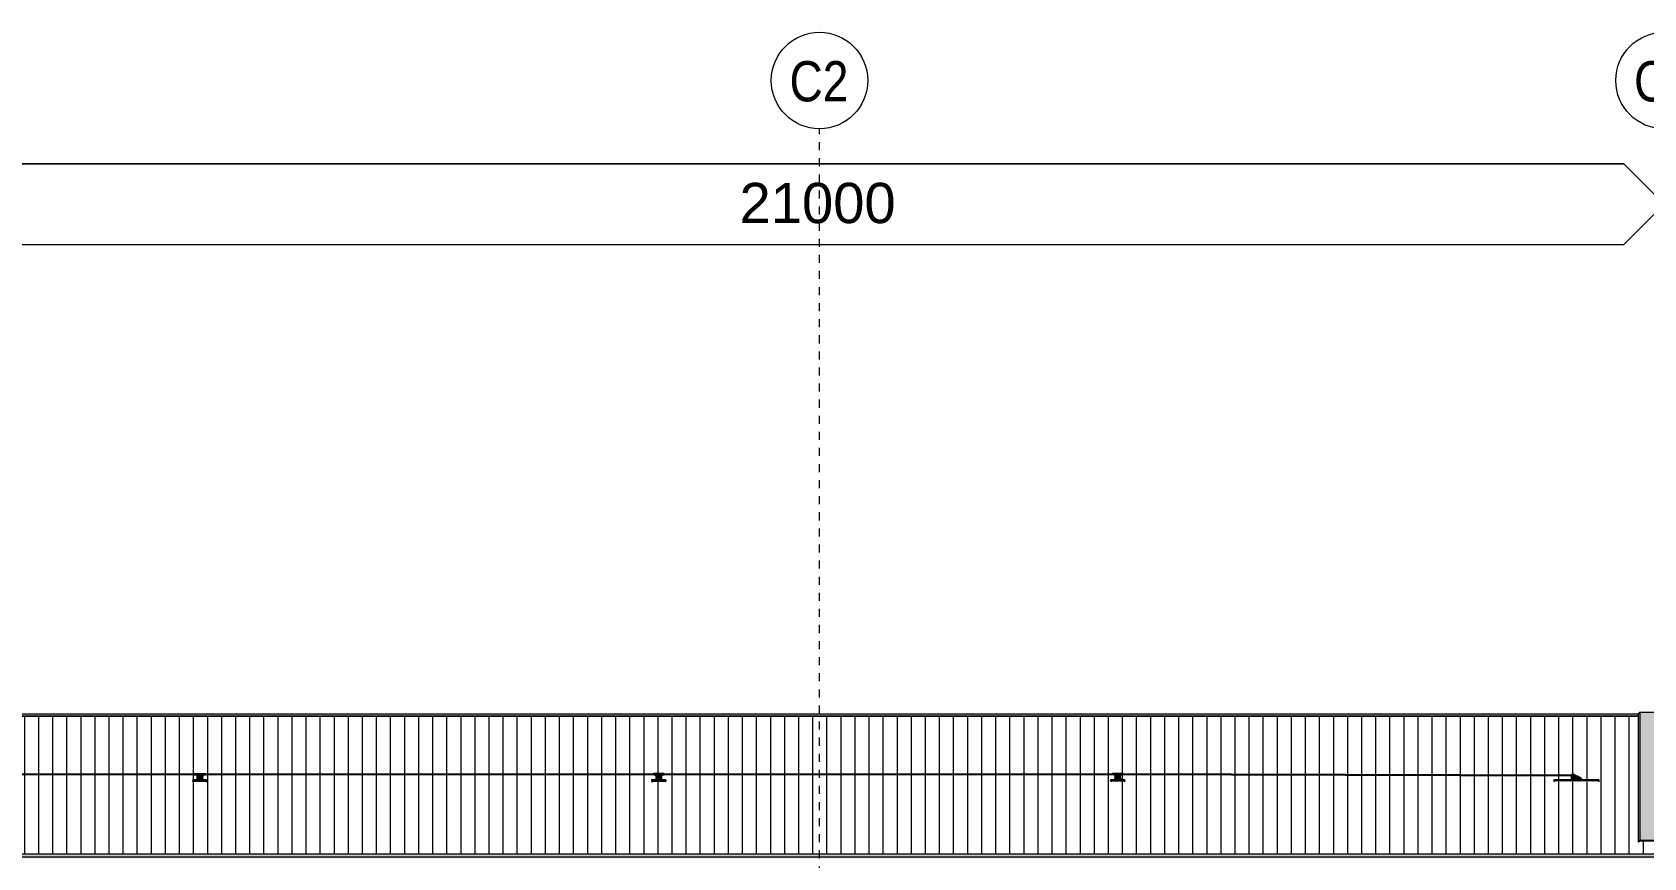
# Model space of a CAD drawing. Header units: metres. Extents: x 902 to 1205, y -4 to 36.
# Drawn here: x 1151 to 1171.03, y 15.9 to 26.16 of the extents above; entities that cross this region are included whole.
import ezdxf

# ---------------------------------------------------------------- set-up
doc = ezdxf.new("R2010")
doc.units = ezdxf.units.M
doc.linetypes.add('Grid Line', pattern=[0.021, 0.012, -0.003, 0.003, -0.003])
for name, color, linetype, lineweight in [('A-ANNO-NOTE', 131, 'Continuous', 5), ('A-DETL-GENF', 92, 'Continuous', 5), ('A-ROOF', 132, 'Continuous', 5), ('A-ROOF-PATT', 132, 'Continuous', 5), ('Q-SPCQ', 91, 'Continuous', 5), ('S-GRID', 1, 'Continuous', 5), ('S-GRID-IDEN', 1, 'Continuous', 5)]:
    doc.layers.add(name, color=color, linetype=linetype, lineweight=lineweight)
doc.styles.add('Arial', font='arial.ttf', dxfattribs={"height": 0.5})
doc.styles.add('Arial Narrow', font='ARIALN.TTF', dxfattribs={"height": 0.5})

# ---------------------------------------------------------------- blocks, each defined once
blk = doc.blocks.new('Static Line_Sayfa_Metal Deck_Pan Mount - Up to 15 _ pitch - Max 2 Users-1848787-North - Grids B')
at = {"layer": 'Q-SPCQ'}
h = blk.add_hatch(color=256, dxfattribs=at)
h.paths.add_polyline_path([(1584.668, 16.926), (1584.67, 16.928), (1584.671, 16.929), (1584.675, 16.927), (1584.675, 16.926), (1590.24, 16.929), (1590.24, 16.93), (1590.244, 16.928), (1590.247, 16.931), (1584.668, 16.928), (1584.668, 16.927)])
h.paths.add_polyline_path([(1590.374, 16.927), (1590.376, 16.929), (1590.377, 16.93), (1590.38, 16.928), (1590.38, 16.927), (1595.946, 16.93), (1595.948, 16.931), (1595.95, 16.929), (1595.952, 16.933), (1590.374, 16.929), (1590.374, 16.928)])
h.paths.add_polyline_path([(1596.079, 16.928), (1596.081, 16.93), (1596.083, 16.931), (1596.086, 16.929), (1596.086, 16.928), (1601.651, 16.932), (1601.653, 16.932), (1601.655, 16.93), (1601.658, 16.934), (1596.079, 16.93), (1596.079, 16.929)])
h.paths.add_polyline_path([(1601.784, 16.93), (1601.787, 16.932), (1601.787, 16.932), (1601.791, 16.93), (1601.791, 16.93), (1607.356, 16.933), (1607.357, 16.933), (1607.361, 16.931), (1607.363, 16.935), (1601.784, 16.932), (1601.784, 16.93)])
h.paths.add_polyline_path([(1607.49, 16.931), (1607.492, 16.933), (1607.494, 16.934), (1607.496, 16.932), (1607.496, 16.931), (1613.062, 16.934), (1613.062, 16.935), (1613.066, 16.933), (1613.068, 16.936), (1607.49, 16.933), (1607.49, 16.932)])
h.paths.add_polyline_path([(1613.195, 16.932), (1613.197, 16.934), (1613.198, 16.935), (1613.202, 16.933), (1613.202, 16.932), (1618.767, 16.935), (1618.767, 16.936), (1618.771, 16.934), (1618.774, 16.938), (1613.195, 16.934), (1613.195, 16.933)])
h.paths.add_polyline_path([(1618.901, 16.933), (1618.903, 16.935), (1618.903, 16.936), (1618.907, 16.934), (1618.907, 16.933), (1624.473, 16.937), (1624.473, 16.937), (1624.477, 16.936), (1624.479, 16.939), (1618.901, 16.935), (1618.901, 16.934)])
h.paths.add_polyline_path([(1624.606, 16.935), (1624.608, 16.937), (1624.609, 16.937), (1624.613, 16.935), (1624.613, 16.935), (1630.178, 16.938), (1630.178, 16.938), (1630.182, 16.937), (1630.185, 16.94), (1624.606, 16.937), (1624.606, 16.935)])
h.paths.add_polyline_path([(1630.311, 16.936), (1630.314, 16.938), (1630.314, 16.939), (1630.318, 16.936), (1630.318, 16.936), (1635.883, 16.939), (1635.883, 16.94), (1635.888, 16.938), (1635.89, 16.941), (1630.311, 16.938), (1630.311, 16.936)])
h.paths.add_polyline_path([(1636.017, 16.937), (1636.019, 16.939), (1636.02, 16.94), (1636.023, 16.937), (1636.024, 16.937), (1641.589, 16.941), (1641.589, 16.941), (1641.593, 16.939), (1641.595, 16.943), (1636.017, 16.939), (1636.017, 16.937)])
h.paths.add_polyline_path([(1641.722, 16.938), (1641.724, 16.941), (1641.725, 16.941), (1641.729, 16.939), (1641.729, 16.938), (1647.294, 16.942), (1647.294, 16.942), (1647.298, 16.941), (1647.301, 16.944), (1641.722, 16.94), (1641.722, 16.939)])
h.paths.add_polyline_path([(1647.428, 16.94), (1647.43, 16.942), (1647.43, 16.942), (1647.434, 16.941), (1647.434, 16.94), (1653, 16.943), (1653, 16.943), (1653.004, 16.942), (1653.006, 16.945), (1647.428, 16.942), (1647.428, 16.94)])
h.paths.add_polyline_path([(1653.133, 16.941), (1653.135, 16.943), (1653.136, 16.944), (1653.14, 16.942), (1653.14, 16.941), (1658.705, 16.944), (1658.705, 16.945), (1658.709, 16.943), (1658.711, 16.946), (1653.133, 16.943), (1653.133, 16.941)])
h = blk.add_hatch(color=256, dxfattribs=at)
h.paths.add_polyline_path([(1584.668, 16.922), (1590.247, 16.925), (1590.244, 16.924), (1590.24, 16.926), (1590.24, 16.927), (1584.675, 16.924), (1584.674, 16.923), (1584.67, 16.925), (1584.668, 16.922)])
h.paths.add_polyline_path([(1590.374, 16.923), (1595.952, 16.926), (1595.95, 16.925), (1595.946, 16.927), (1595.946, 16.928), (1590.38, 16.925), (1590.38, 16.924), (1590.376, 16.926), (1590.374, 16.923)])
h.paths.add_polyline_path([(1596.079, 16.925), (1601.658, 16.928), (1601.655, 16.926), (1601.651, 16.929), (1601.651, 16.93), (1596.086, 16.926), (1596.085, 16.926), (1596.081, 16.927), (1596.079, 16.925)])
h.paths.add_polyline_path([(1601.784, 16.926), (1607.363, 16.929), (1607.361, 16.928), (1607.356, 16.93), (1607.356, 16.931), (1601.791, 16.928), (1601.79, 16.927), (1601.787, 16.929), (1601.784, 16.926)])
h.paths.add_polyline_path([(1607.49, 16.927), (1613.068, 16.93), (1613.066, 16.929), (1613.062, 16.931), (1613.062, 16.932), (1607.496, 16.929), (1607.494, 16.928), (1607.492, 16.93), (1607.49, 16.927)])
h.paths.add_polyline_path([(1613.195, 16.928), (1618.774, 16.932), (1618.771, 16.93), (1618.767, 16.933), (1618.767, 16.933), (1613.202, 16.93), (1613.201, 16.929), (1613.197, 16.931), (1613.195, 16.928)])
h.paths.add_polyline_path([(1618.901, 16.93), (1624.479, 16.933), (1624.477, 16.931), (1624.473, 16.934), (1624.473, 16.935), (1618.907, 16.931), (1618.907, 16.931), (1618.903, 16.932), (1618.901, 16.93)])
h.paths.add_polyline_path([(1624.606, 16.931), (1630.185, 16.934), (1630.182, 16.933), (1630.178, 16.935), (1630.178, 16.936), (1624.613, 16.932), (1624.612, 16.932), (1624.608, 16.934), (1624.606, 16.931)])
h.paths.add_polyline_path([(1630.311, 16.932), (1635.89, 16.935), (1635.888, 16.934), (1635.883, 16.937), (1635.883, 16.937), (1630.318, 16.934), (1630.316, 16.933), (1630.314, 16.935), (1630.311, 16.932)])
h.paths.add_polyline_path([(1636.017, 16.933), (1641.595, 16.936), (1641.593, 16.935), (1641.589, 16.937), (1641.589, 16.938), (1636.023, 16.935), (1636.022, 16.934), (1636.019, 16.936), (1636.017, 16.933)])
h.paths.add_polyline_path([(1641.722, 16.935), (1647.301, 16.938), (1647.298, 16.936), (1647.294, 16.938), (1647.294, 16.94), (1641.729, 16.936), (1641.727, 16.935), (1641.724, 16.937), (1641.722, 16.935)])
h.paths.add_polyline_path([(1647.428, 16.936), (1653.006, 16.939), (1653.004, 16.938), (1653, 16.94), (1653, 16.941), (1647.434, 16.937), (1647.433, 16.937), (1647.43, 16.939), (1647.428, 16.936)])
h.paths.add_polyline_path([(1653.133, 16.937), (1658.712, 16.94), (1658.709, 16.939), (1658.705, 16.941), (1658.705, 16.942), (1653.14, 16.939), (1653.139, 16.938), (1653.135, 16.94), (1653.133, 16.937)])
for points in [[(1647.277, 16.841), (1647.28, 16.856), (1647.28, 16.873), (1647.276, 16.859)], [(1647.298, 16.936), (1647.298, 16.942), (1647.294, 16.94), (1647.294, 16.937)], [(1647.301, 16.933), (1647.428, 16.934), (1647.428, 16.946), (1647.301, 16.946), (1647.301, 16.933)], [(1647.324, 16.869), (1647.404, 16.869), (1647.399, 16.886), (1647.397, 16.901), (1647.402, 16.928), (1647.404, 16.933), (1647.324, 16.933), (1647.33, 16.917), (1647.331, 16.901), (1647.33, 16.886)], [(1647.324, 16.862), (1647.404, 16.864), (1647.404, 16.869), (1647.324, 16.867), (1647.324, 16.863)], [(1647.324, 16.865), (1647.324, 16.867), (1647.324, 16.867)], [(1647.43, 16.936), (1647.434, 16.939), (1647.434, 16.942), (1647.43, 16.94), (1647.43, 16.937)], [(1647.448, 16.873), (1647.448, 16.856), (1647.452, 16.842), (1647.451, 16.859)], [(1652.982, 16.843), (1652.986, 16.857), (1652.985, 16.874), (1652.982, 16.86)], [(1653.004, 16.938), (1653.004, 16.944), (1653, 16.941), (1653, 16.938)], [(1653.006, 16.935), (1653.133, 16.936), (1653.133, 16.948), (1653.006, 16.948), (1653.006, 16.935)], [(1653.029, 16.863), (1653.109, 16.865), (1653.109, 16.87), (1653.029, 16.868), (1653.029, 16.864)], [(1653.029, 16.866), (1653.029, 16.868), (1653.029, 16.868)], [(1653.029, 16.87), (1653.109, 16.87), (1653.104, 16.887), (1653.102, 16.903), (1653.108, 16.929), (1653.109, 16.935), (1653.029, 16.935), (1653.035, 16.918), (1653.037, 16.903), (1653.035, 16.887)], [(1653.135, 16.938), (1653.14, 16.94), (1653.14, 16.943), (1653.135, 16.942), (1653.135, 16.938)], [(1653.153, 16.874), (1653.154, 16.857), (1653.157, 16.843), (1653.157, 16.86)], [(1658.688, 16.844), (1658.691, 16.858), (1658.691, 16.876), (1658.687, 16.861)], [(1658.709, 16.939), (1658.709, 16.945), (1658.705, 16.943), (1658.705, 16.939)], [(1658.711, 16.936), (1658.838, 16.936), (1658.838, 16.949), (1658.711, 16.949), (1658.711, 16.936)], [(1658.735, 16.871), (1658.815, 16.871), (1658.81, 16.888), (1658.808, 16.904), (1658.813, 16.93), (1658.815, 16.936), (1658.776, 16.936), (1658.776, 16.936), (1658.735, 16.936), (1658.74, 16.92), (1658.742, 16.904), (1658.74, 16.888)], [(1658.735, 16.865), (1658.815, 16.866), (1658.815, 16.871), (1658.735, 16.869), (1658.735, 16.865)], [(1658.735, 16.868), (1658.735, 16.869), (1658.735, 16.869)], [(1658.841, 16.939), (1658.845, 16.939), (1658.845, 16.945), (1658.841, 16.945)], [(1658.845, 16.946), (1658.845, 16.948), (1658.844, 16.946)], [(1658.858, 16.876), (1658.859, 16.858), (1658.863, 16.844), (1658.862, 16.861)], [(1664.204, 16.859), (1664.204, 16.859), (1664.204, 16.866)], [(1664.204, 16.846), (1664.756, 16.846), (1664.756, 16.863), (1664.204, 16.863)], [(1664.415, 16.867), (1664.545, 16.869), (1664.545, 16.874), (1664.415, 16.872), (1664.415, 16.868)], [(1664.535, 16.894), (1664.44, 16.941), (1664.44, 16.94), (1664.535, 16.894)]]:
    blk.add_hatch(color=256, dxfattribs=at).paths.add_polyline_path(points)
h = blk.add_hatch(color=256, dxfattribs=at)
h.paths.add_polyline_path([(1647.277, 16.841), (1647.279, 16.841), (1647.28, 16.856)])
h.paths.add_polyline_path([(1647.45, 16.842), (1647.452, 16.842), (1647.447, 16.854)])
h = blk.add_hatch(color=256, dxfattribs=at)
h.paths.add_polyline_path([(1647.281, 16.856), (1647.324, 16.856), (1647.324, 16.874), (1647.281, 16.874), (1647.281, 16.862)])
h.paths.add_polyline_path([(1647.324, 16.856), (1647.447, 16.856), (1647.447, 16.874), (1647.402, 16.874), (1647.404, 16.862), (1647.324, 16.862)])
h = blk.add_hatch(color=256, dxfattribs=at)
h.paths.add_polyline_path([(1652.982, 16.843), (1652.984, 16.843), (1652.986, 16.857)])
h.paths.add_polyline_path([(1653.155, 16.843), (1653.157, 16.843), (1653.152, 16.855)])
h = blk.add_hatch(color=256, dxfattribs=at)
h.paths.add_polyline_path([(1652.987, 16.858), (1653.029, 16.858), (1653.029, 16.875), (1652.986, 16.875), (1652.987, 16.863)])
h.paths.add_polyline_path([(1653.109, 16.858), (1653.153, 16.858), (1653.152, 16.875), (1653.108, 16.875), (1653.109, 16.863)])
h.paths.add_polyline_path([(1653.029, 16.858), (1653.109, 16.858), (1653.109, 16.863), (1653.029, 16.863)])
h = blk.add_hatch(color=256, dxfattribs=at)
h.paths.add_polyline_path([(1658.688, 16.844), (1658.69, 16.844), (1658.691, 16.858)])
h.paths.add_polyline_path([(1658.861, 16.844), (1658.863, 16.844), (1658.857, 16.856)])
h = blk.add_hatch(color=256, dxfattribs=at)
h.paths.add_polyline_path([(1658.692, 16.859), (1658.735, 16.859), (1658.735, 16.876), (1658.692, 16.876), (1658.692, 16.865)])
h.paths.add_polyline_path([(1658.735, 16.859), (1658.858, 16.859), (1658.857, 16.876), (1658.813, 16.876), (1658.815, 16.865), (1658.735, 16.865)])
h = blk.add_hatch(color=256, dxfattribs=at)
h.paths.add_polyline_path([(1663.968, 16.93), (1663.965, 16.929), (1663.949, 16.929)])
h.paths.add_polyline_path([(1662.83, 16.932), (1662.83, 16.934), (1662.828, 16.933)])
h.paths.add_polyline_path([(1661.681, 16.936), (1661.681, 16.937), (1661.678, 16.936)])
h.paths.add_polyline_path([(1660.532, 16.939), (1660.532, 16.941), (1660.529, 16.94)])
h.paths.add_polyline_path([(1664.433, 16.924), (1664.433, 16.925), (1664.397, 16.928), (1664.275, 16.928), (1664.163, 16.929), (1663.833, 16.93), (1663.728, 16.931), (1662.422, 16.934), (1662.4, 16.935), (1662.066, 16.935), (1661.91, 16.936), (1661.401, 16.938), (1661.399, 16.937), (1661.369, 16.937), (1661.311, 16.938), (1661.297, 16.938), (1660.803, 16.939), (1660.735, 16.94), (1659.872, 16.943), (1659.803, 16.943), (1659.672, 16.942), (1659.599, 16.944), (1658.838, 16.944), (1658.841, 16.945), (1658.845, 16.943), (1658.845, 16.942), (1664.423, 16.924)])
h = blk.add_hatch(color=256, dxfattribs=at)
h.paths.add_polyline_path([(1664.385, 16.921), (1664.423, 16.923), (1664.389, 16.924), (1662.864, 16.929), (1662.864, 16.926), (1662.93, 16.927), (1662.938, 16.926), (1662.996, 16.926), (1663.217, 16.925), (1663.306, 16.924), (1663.317, 16.924), (1663.659, 16.923), (1664.205, 16.922), (1664.212, 16.923), (1664.378, 16.921)])
h.paths.add_polyline_path([(1661.98, 16.932), (1661.714, 16.933), (1661.714, 16.93), (1661.781, 16.93), (1661.789, 16.929), (1661.847, 16.929), (1661.98, 16.932)])
h.paths.add_polyline_path([(1662.818, 16.926), (1662.86, 16.929), (1661.98, 16.93), (1661.98, 16.929), (1662.013, 16.929), (1662.085, 16.928), (1662.101, 16.928), (1662.817, 16.926)])
h.paths.add_polyline_path([(1661.669, 16.929), (1661.714, 16.933), (1658.845, 16.941), (1658.845, 16.939), (1658.854, 16.939), (1658.874, 16.938), (1658.919, 16.938), (1661.668, 16.929)])
h.paths.add_polyline_path([(1658.838, 16.939), (1658.841, 16.939), (1658.838, 16.94)])
h = blk.add_hatch(color=256, dxfattribs=at)
h.paths.add_polyline_path([(1664.204, 16.863), (1664.415, 16.863), (1664.415, 16.875), (1664.204, 16.875)])
h.paths.add_polyline_path([(1664.415, 16.863), (1664.756, 16.863), (1664.756, 16.875), (1664.545, 16.874), (1664.545, 16.867), (1664.415, 16.867)])
h = blk.add_hatch(color=256, dxfattribs=at)
h.paths.add_polyline_path([(1664.436, 16.942), (1664.432, 16.942), (1664.433, 16.932)])
h.paths.add_polyline_path([(1664.44, 16.94), (1664.436, 16.942), (1664.435, 16.932)])
h.paths.add_polyline_path([(1664.415, 16.874), (1664.545, 16.874), (1664.545, 16.878), (1664.535, 16.894), (1664.44, 16.94), (1664.438, 16.919), (1664.433, 16.917), (1664.428, 16.919), (1664.422, 16.922), (1664.415, 16.921)])
h.paths.add_polyline_path([(1664.416, 16.929), (1664.416, 16.927), (1664.419, 16.928)])
h.paths.add_polyline_path([(1664.426, 16.926), (1664.418, 16.933), (1664.416, 16.929), (1664.423, 16.927)])
h.paths.add_polyline_path([(1664.428, 16.941), (1664.431, 16.932), (1664.432, 16.942)])
h.paths.add_polyline_path([(1664.424, 16.939), (1664.429, 16.931), (1664.428, 16.941)])
h.paths.add_polyline_path([(1664.42, 16.936), (1664.428, 16.93), (1664.423, 16.939)])
h.paths.add_polyline_path([(1664.426, 16.928), (1664.42, 16.936), (1664.418, 16.933), (1664.423, 16.93)])
for p, q in [((1658.776, 16.946), (1584.604, 16.93)), ((1584.604, 16.922), (1658.776, 16.938)), ((1647.276, 16.859), (1647.28, 16.873)), ((1647.28, 16.856), (1647.277, 16.841)), ((1647.279, 16.841), (1647.282, 16.854)), ((1647.281, 16.869), (1647.28, 16.866)), ((1647.281, 16.874), (1647.326, 16.874)), ((1647.447, 16.856), (1647.281, 16.856)), ((1647.283, 16.854), (1647.446, 16.854)), ((1647.298, 16.946), (1647.294, 16.945)), ((1647.294, 16.935), (1647.298, 16.934)), ((1647.301, 16.946), (1647.298, 16.946)), ((1647.301, 16.933), (1647.298, 16.934)), ((1647.428, 16.946), (1647.301, 16.946)), ((1647.301, 16.933), (1647.428, 16.933)), ((1647.324, 16.933), (1647.324, 16.935)), ((1647.324, 16.933), (1647.324, 16.932)), ((1647.324, 16.932), (1647.324, 16.933)), ((1647.404, 16.933), (1647.324, 16.933)), ((1647.324, 16.869), (1647.324, 16.871)), ((1647.324, 16.871), (1647.324, 16.871)), ((1647.324, 16.871), (1647.324, 16.869)), ((1647.324, 16.869), (1647.324, 16.866)), ((1647.324, 16.865), (1647.324, 16.869)), ((1647.324, 16.866), (1647.324, 16.863)), ((1647.324, 16.862), (1647.404, 16.862)), ((1647.402, 16.874), (1647.447, 16.874)), ((1647.404, 16.935), (1647.404, 16.933)), ((1647.404, 16.933), (1647.404, 16.932)), ((1647.404, 16.932), (1647.404, 16.933)), ((1647.404, 16.869), (1647.404, 16.871)), ((1647.404, 16.871), (1647.404, 16.871)), ((1647.404, 16.871), (1647.404, 16.869)), ((1647.428, 16.946), (1647.43, 16.946)), ((1647.428, 16.933), (1647.43, 16.934)), ((1647.434, 16.945), (1647.43, 16.946)), ((1647.43, 16.934), (1647.434, 16.935)), ((1647.448, 16.864), (1647.447, 16.868)), ((1647.447, 16.854), (1647.45, 16.842)), ((1647.448, 16.873), (1647.451, 16.859)), ((1647.452, 16.842), (1647.448, 16.856)), ((1652.982, 16.86), (1652.985, 16.874)), ((1652.986, 16.857), (1652.982, 16.843)), ((1652.984, 16.843), (1652.987, 16.855)), ((1652.986, 16.875), (1653.031, 16.875)), ((1652.986, 16.871), (1652.986, 16.867)), ((1653.153, 16.858), (1652.987, 16.858)), ((1652.988, 16.856), (1653.151, 16.856)), ((1653.004, 16.947), (1653, 16.946)), ((1653, 16.936), (1653.004, 16.935)), ((1653.006, 16.948), (1653.004, 16.947)), ((1653.006, 16.935), (1653.004, 16.935)), ((1653.133, 16.948), (1653.006, 16.948)), ((1653.006, 16.935), (1653.133, 16.935)), ((1653.029, 16.871), (1653.029, 16.868)), ((1653.029, 16.866), (1653.029, 16.871)), ((1653.029, 16.868), (1653.029, 16.864)), ((1653.029, 16.863), (1653.109, 16.863)), ((1653.029, 16.935), (1653.029, 16.937)), ((1653.029, 16.934), (1653.029, 16.935)), ((1653.109, 16.935), (1653.029, 16.935)), ((1653.029, 16.934), (1653.029, 16.934)), ((1653.029, 16.87), (1653.029, 16.872)), ((1653.029, 16.872), (1653.029, 16.872)), ((1653.029, 16.872), (1653.029, 16.87)), ((1653.108, 16.875), (1653.152, 16.875)), ((1653.109, 16.937), (1653.109, 16.935)), ((1653.109, 16.935), (1653.109, 16.934)), ((1653.109, 16.934), (1653.109, 16.934)), ((1653.109, 16.87), (1653.109, 16.872)), ((1653.109, 16.872), (1653.109, 16.872)), ((1653.109, 16.872), (1653.109, 16.87)), ((1653.133, 16.948), (1653.135, 16.947)), ((1653.133, 16.935), (1653.135, 16.935)), ((1653.14, 16.946), (1653.135, 16.947)), ((1653.135, 16.935), (1653.14, 16.936)), ((1653.153, 16.865), (1653.152, 16.87)), ((1653.152, 16.855), (1653.155, 16.843)), ((1653.153, 16.874), (1653.157, 16.86)), ((1653.157, 16.843), (1653.154, 16.857)), ((1658.687, 16.861), (1658.691, 16.876)), ((1658.691, 16.858), (1658.688, 16.844)), ((1658.69, 16.844), (1658.693, 16.856)), ((1658.692, 16.876), (1658.737, 16.876)), ((1658.858, 16.859), (1658.692, 16.859)), ((1658.694, 16.857), (1658.856, 16.857)), ((1658.709, 16.949), (1658.705, 16.948)), ((1658.705, 16.937), (1658.709, 16.936)), ((1658.711, 16.949), (1658.709, 16.949)), ((1658.711, 16.936), (1658.709, 16.936)), ((1658.838, 16.949), (1658.711, 16.949)), ((1658.711, 16.936), (1658.838, 16.936)), ((1658.735, 16.936), (1658.735, 16.938)), ((1658.735, 16.935), (1658.735, 16.936)), ((1658.815, 16.936), (1658.735, 16.936)), ((1658.735, 16.935), (1658.735, 16.935)), ((1658.735, 16.871), (1658.735, 16.873)), ((1658.735, 16.873), (1658.735, 16.873)), ((1658.735, 16.873), (1658.735, 16.871)), ((1658.735, 16.872), (1658.735, 16.869)), ((1658.735, 16.868), (1658.735, 16.872)), ((1658.735, 16.869), (1658.735, 16.865)), ((1658.735, 16.865), (1658.815, 16.865)), ((1664.433, 16.929), (1658.775, 16.946)), ((1658.775, 16.938), (1664.433, 16.921)), ((1658.813, 16.876), (1658.857, 16.876)), ((1658.815, 16.938), (1658.815, 16.936)), ((1658.815, 16.936), (1658.815, 16.935)), ((1658.815, 16.935), (1658.815, 16.935)), ((1658.815, 16.871), (1658.815, 16.873)), ((1658.815, 16.873), (1658.815, 16.873)), ((1658.815, 16.873), (1658.815, 16.871)), ((1658.838, 16.949), (1658.841, 16.949)), ((1658.838, 16.936), (1658.841, 16.936)), ((1658.845, 16.948), (1658.841, 16.949)), ((1658.841, 16.936), (1658.845, 16.937)), ((1658.857, 16.856), (1658.861, 16.844)), ((1658.858, 16.876), (1658.862, 16.861)), ((1658.859, 16.867), (1658.858, 16.871)), ((1658.863, 16.844), (1658.859, 16.858)), ((1664.204, 16.863), (1664.204, 16.875)), ((1664.204, 16.875), (1664.204, 16.872)), ((1664.204, 16.875), (1664.416, 16.875)), ((1664.204, 16.859), (1664.204, 16.872)), ((1664.204, 16.872), (1664.204, 16.86)), ((1664.204, 16.846), (1664.204, 16.863)), ((1664.204, 16.863), (1664.756, 16.863)), ((1664.415, 16.921), (1664.415, 16.874)), ((1664.415, 16.876), (1664.415, 16.871)), ((1664.415, 16.876), (1664.415, 16.874)), ((1664.415, 16.867), (1664.545, 16.867)), ((1664.44, 16.941), (1664.535, 16.894)), ((1664.535, 16.894), (1664.44, 16.94)), ((1664.545, 16.879), (1664.545, 16.879)), ((1664.545, 16.874), (1664.545, 16.878)), ((1664.545, 16.875), (1664.756, 16.875)), ((1664.756, 16.875), (1664.756, 16.863)), ((1664.756, 16.863), (1664.756, 16.846))]:
    blk.add_line(p, q, dxfattribs=at)
for centre, major_axis, ratio, start_param, end_param in [((1647.281, 16.873), (0.001, 0.000029), 0.996192, 1.542102, 2.860738), ((1647.281, 16.855), (0.001, 0.000029), 0.996192, 1.761874, 2.860738), ((1647.283, 16.853), (0.001, 0.000029), 0.996192, 1.542102, 2.860738), ((1647.294, 16.94), (0, 0.00522), 0.002502, 5.276562, 6.195919), ((1647.294, 16.94), (0, 0.00522), 0.002502, 4.21836, 5.072406), ((1647.294, 16.94), (0, 0.00522), 0.002502, 3.141593, 4.101523), ((1647.294, 16.94), (0, 0.00522), 0.002502, 3.054326, 3.141002), ((1647.261, 16.902), (0.07, 0.002), 0.996192, 0.247639, 0.430088), ((1647.261, 16.901), (0.07, 0.002), 0.996192, 5.795708, 6.713273), ((1647.261, 16.902), (0.07, 0.002), 0.996192, 5.795708, 6.025099), ((1647.324, 16.869), (0, 0.007), 0.002502, 3.054326, 4.625122), ((1647.467, 16.901), (0.07, 0.002), 0.996192, 2.654115, 3.571681), ((1647.467, 16.902), (0.07, 0.002), 0.996192, 3.342289, 3.571681), ((1647.467, 16.902), (0.07, 0.002), 0.996192, 2.654115, 2.827694), ((1647.404, 16.869), (0, 0.007), 0.002502, 3.316125, 4.625122), ((1647.404, 16.869), (0, 0.007), 0.002502, 3.054326, 3.141593), ((1647.434, 16.94), (0, 0.00522), 0.002502, 5.276562, 6.195919), ((1647.434, 16.94), (0, 0.00522), 0.002502, 4.218653, 5.072072), ((1647.434, 16.94), (0, 0.00522), 0.002502, 3.142183, 4.101523), ((1647.434, 16.94), (0, 0.00522), 0.002502, 3.054326, 3.141593), ((1647.446, 16.853), (0.001, 0.000029), 0.996192, 0.223465, 1.542101), ((1647.447, 16.873), (0.001, 0.000029), 0.996192, 0.223465, 1.322329), ((1647.447, 16.855), (0.001, 0.000029), 0.996192, 0.223465, 1.542102), ((1652.986, 16.874), (0.001, 0.000029), 0.996192, 1.542102, 2.860738), ((1652.987, 16.857), (0.001, 0.000029), 0.996192, 1.761874, 2.860738), ((1652.988, 16.855), (0.001, 0.000029), 0.996192, 1.542101, 2.860738), ((1653, 16.941), (0, 0.00522), 0.002502, 5.276562, 6.195919), ((1653, 16.941), (0, 0.00522), 0.002502, 4.230288, 5.058762), ((1653, 16.941), (0, 0.00522), 0.002502, 3.141593, 4.101523), ((1653, 16.941), (0, 0.00522), 0.002502, 3.054326, 3.141002), ((1653.029, 16.87), (0, 0.007), 0.002502, 3.054326, 4.625122), ((1652.967, 16.903), (0.07, 0.002), 0.996192, 5.795708, 6.713273), ((1652.967, 16.903), (0.07, 0.002), 0.996192, 0.247639, 0.430088), ((1652.967, 16.903), (0.07, 0.002), 0.996192, 5.795708, 6.025099), ((1653.172, 16.903), (0.07, 0.002), 0.996192, 2.654115, 3.571681), ((1653.172, 16.903), (0.07, 0.002), 0.996192, 3.342289, 3.571681), ((1653.172, 16.903), (0.07, 0.002), 0.996192, 2.654115, 2.827694), ((1653.109, 16.87), (0, 0.007), 0.002502, 3.316125, 4.625122), ((1653.109, 16.87), (0, 0.007), 0.002502, 3.054326, 3.141593), ((1653.14, 16.941), (0, 0.00522), 0.002502, 5.276562, 6.195919), ((1653.14, 16.941), (0, 0.00522), 0.002502, 4.230581, 5.058427), ((1653.14, 16.941), (0, 0.00522), 0.002502, 3.142183, 4.101523), ((1653.14, 16.941), (0, 0.00522), 0.002502, 3.054326, 3.141593), ((1653.151, 16.855), (0.001, 0.000029), 0.996192, 0.223465, 1.542101), ((1653.152, 16.874), (0.001, 0.000029), 0.996192, 0.223465, 1.322329), ((1653.153, 16.857), (0.001, 0.000029), 0.996192, 0.223465, 1.542102), ((1658.692, 16.875), (0.001, 0.000029), 0.996192, 1.542102, 2.860738), ((1658.692, 16.858), (0.001, 0.000029), 0.996192, 1.761874, 2.860738), ((1658.694, 16.856), (0.001, 0.000029), 0.996192, 1.542102, 2.860738), ((1658.705, 16.942), (0, 0.00522), 0.002502, 5.276562, 6.195919), ((1658.705, 16.942), (0, 0.00522), 0.002502, 4.242215, 5.045118), ((1658.705, 16.942), (0, 0.00522), 0.002502, 3.141593, 4.101523), ((1658.705, 16.942), (0, 0.00522), 0.002502, 3.054326, 3.141002), ((1658.672, 16.904), (0.07, 0.002), 0.996192, 5.795708, 6.713273), ((1658.672, 16.904), (0.07, 0.002), 0.996192, 0.247639, 0.430088), ((1658.672, 16.904), (0.07, 0.002), 0.996192, 5.795708, 6.025099), ((1658.735, 16.872), (0, 0.007), 0.002502, 3.054326, 4.625122), ((1658.878, 16.904), (0.07, 0.002), 0.996192, 2.654115, 3.571681), ((1658.878, 16.904), (0.07, 0.002), 0.996192, 3.342289, 3.571681), ((1658.878, 16.904), (0.07, 0.002), 0.996192, 2.654115, 2.827694), ((1658.815, 16.872), (0, 0.007), 0.002502, 3.316125, 4.625122), ((1658.815, 16.872), (0, 0.007), 0.002502, 3.054326, 3.141593), ((1658.845, 16.942), (0, 0.00522), 0.002502, 3.142183, 6.195919), ((1658.845, 16.942), (0, 0.00522), 0.002502, 3.054326, 3.141593), ((1658.856, 16.856), (0.001, 0.000029), 0.996192, 0.223465, 1.542101), ((1658.857, 16.875), (0.001, 0.000029), 0.996192, 0.223465, 1.322329), ((1658.858, 16.858), (0.001, 0.000029), 0.996192, 0.223465, 1.542102), ((1664.42, 16.876), (0.005, 0), 0.087156, 2.882304, 3.141593), ((1664.415, 16.875), (0, 0.008), 0.002502, 3.141593, 4.625122), ((1664.433, 16.925), (0.0175, 0.0005), 0.996192, 1.088316, 2.859825), ((1664.433, 16.924), (0.0175, 0.0005), 0.996192, 1.088316, 2.859825), ((1664.433, 16.924), (0.0075, 0.00022), 0.996192, 3.141593, 3.374697), ((1664.433, 16.925), (0.0075, 0.00022), 0.996192, 0, 2.589299), ((1664.433, 16.924), (0.0075, 0.00022), 0.996192, 6.25449, 9.134284), ((1664.433, 16.924), (0.0075, 0.00022), 0.996192, 3.636497, 6.25449), ((1664.433, 16.925), (0.0075, 0.00022), 0.996192, 3.636497, 3.898296), ((1664.433, 16.925), (0.0075, 0.00022), 0.996192, 4.160095, 5.207293), ((1664.433, 16.925), (0, 0.004), 0.002502, 5.934119, 6.719517), ((1664.433, 16.925), (0, 0.004), 0.002502, 0.698131, 1.22173), ((1664.433, 16.925), (0, 0.004), 0.002502, 4.625122, 5.67232), ((1664.433, 16.925), (0, 0.004), 0.002502, 2.530727, 4.625122), ((1664.528, 16.879), (0.0175, 0.0005), 0.996192, 0, 1.088316), ((1664.528, 16.878), (0.0175, 0.0005), 0.996192, 6.25449, 7.371501), ((1664.545, 16.875), (0, 0.008), 0.002502, 3.141593, 4.625122)]:
    blk.add_ellipse(centre, major_axis=major_axis, ratio=ratio, start_param=start_param, end_param=end_param, dxfattribs=at)
blk = doc.blocks.new('Ridge Capping - Ridge Capping-1882401-North - Grids B')
at = {"layer": 'A-ROOF'}
for points in [[(1665.247, 17.663), (1665.247, 17.689), (1574.572, 17.691), (1574.572, 17.665), (1665.205, 17.663)], [(1665.247, 17.659), (1665.247, 17.663), (1574.572, 17.665), (1574.582, 17.662), (1665.232, 17.659)]]:
    blk.add_hatch(color=256, dxfattribs=at).paths.add_polyline_path(points)
for p, q in [((1574.572, 17.691), (1665.247, 17.689)), ((1665.247, 17.663), (1574.572, 17.665)), ((1665.247, 17.659), (1574.582, 17.662))]:
    blk.add_line(p, q, dxfattribs=at)
blk = doc.blocks.new('Roof Gutters1 - Roof Gutters-1884510-North - Grids B')
at = {"layer": 'A-ROOF'}
for points in [[(1665.247, 16.102), (1665.267, 16.116), (1665.267, 17.711), (1665.247, 17.697), (1665.247, 16.362)], [(1665.869, 16.116), (1665.869, 17.711), (1665.267, 17.711), (1665.267, 16.116), (1665.726, 16.116)], [(1665.249, 16.1), (1665.268, 16.113), (1665.868, 16.113), (1665.882, 16.103), (1665.887, 16.103), (1665.869, 16.116), (1665.267, 16.116), (1665.247, 16.102)]]:
    blk.add_hatch(color=256, dxfattribs=at).paths.add_polyline_path(points)
for p, q in [((1665.247, 17.697), (1665.267, 17.711)), ((1665.247, 17.697), (1665.247, 16.102)), ((1665.267, 17.711), (1665.869, 17.711)), ((1665.267, 17.711), (1665.267, 16.116)), ((1665.267, 16.116), (1665.247, 16.102)), ((1665.247, 16.102), (1665.249, 16.1)), ((1665.249, 16.1), (1665.268, 16.113)), ((1665.869, 16.116), (1665.267, 16.116)), ((1665.268, 16.113), (1665.868, 16.113))]:
    blk.add_line(p, q, dxfattribs=at)
blk = doc.blocks.new('Dimension - Grids _2D_ - 1-200-1015424-North - Grids B')
at = {"layer": 'A-DETL-GENF'}
for p, q in [((1623.068, 24.525), (1603.068, 24.525)), ((1603.068, 24.525), (1623.068, 24.525)), ((1623.568, 24.025), (1623.068, 24.525)), ((1623.568, 24.025), (1623.068, 24.525)), ((1623.068, 23.525), (1623.568, 24.025)), ((1623.568, 24.025), (1623.068, 23.525)), ((1603.068, 23.525), (1623.068, 23.525)), ((1603.068, 23.525), (1623.068, 23.525))]:
    blk.add_line(p, q, dxfattribs=at)
blk = doc.blocks.new('Grid - A1-3055139-North - Grids B')
at = {"layer": 'S-GRID-IDEN'}
blk.add_circle((1644.568, 25.561), 0.6, dxfattribs=at)

msp = doc.modelspace()

# ---------------------------------------------------------------- hatches: boundary and pattern name
at = {"layer": 'A-ROOF'}
msp.add_hatch(color=256, dxfattribs=at).paths.add_polyline_path([(1084.943, 15.911), (1171.436, 15.911), (1171.436, 15.952), (1079.968, 15.952), (1079.968, 15.911), (1082.859, 15.911)])
h = msp.add_hatch(color=256, dxfattribs=at)
h.paths.add_polyline_path([(1079.971, 15.54), (1079.974, 15.54), (1079.971, 15.563)])
h.paths.add_polyline_path([(1154.178, 15.632), (1154.196, 15.632), (1154.278, 15.688), (1154.261, 15.688)])
h.paths.add_polyline_path([(1171.286, 15.882), (1171.286, 15.911), (1079.971, 15.911), (1079.971, 15.894), (1171.236, 15.894), (1171.236, 15.882)])
at = {"layer": 'A-ROOF-PATT'}
h = msp.add_hatch(dxfattribs=at)
h.set_pattern_fill('FP_270', color=256, style=0, pattern_type=2)
h.set_pattern_definition([(90, (-59.57138, 409.124), (-0.175, 1e-17), [])])
h.paths.add_polyline_path([(1168.317, 15.952), (1171.103, 15.952), (1171.103, 16.091), (1171.13, 16.099), (1171.286, 16.097), (1171.286, 16.113), (1170.985, 16.112), (1170.967, 16.1), (1170.965, 16.102), (1170.965, 17.659), (1080.3, 17.662), (1080.3, 15.952), (1166.233, 15.952)])
h.paths.add_polyline_path([(1171.183, 15.952), (1171.313, 15.954), (1171.13, 15.957), (1171.114, 15.952), (1171.131, 15.952)])
h.paths.add_polyline_path([(1079.968, 15.952), (1080.288, 15.952), (1080.273, 15.957), (1080.143, 15.955)])
h.paths.add_polyline_path([(1088.77, 16.918), (1088.77, 16.917), (1088.764, 16.918)])
h.paths.add_polyline_path([(1087.62, 16.914), (1087.62, 16.913), (1087.615, 16.914)])
h.paths.add_polyline_path([(1084.661, 16.923), (1084.665, 16.922), (1084.664, 16.913), (1084.662, 16.919)])
h.paths.add_polyline_path([(1084.657, 16.921), (1084.661, 16.923), (1084.661, 16.915), (1084.657, 16.921)])
h.paths.add_polyline_path([(1086.79, 16.917), (1086.806, 16.918), (1086.796, 16.917)])
h.paths.add_polyline_path([(1087.939, 16.921), (1087.955, 16.922), (1087.945, 16.921)])
h.paths.add_polyline_path([(1089.089, 16.925), (1089.107, 16.926), (1089.094, 16.925)])
h.paths.add_polyline_path([(1166.618, 16.939), (1166.634, 16.94), (1166.622, 16.939)])
h.paths.add_polyline_path([(1167.767, 16.935), (1167.786, 16.936), (1167.771, 16.935)])
h.paths.add_polyline_path([(1168.917, 16.932), (1168.932, 16.932), (1168.92, 16.932)])
h.paths.add_polyline_path([(1165.233, 16.936), (1165.233, 16.937), (1165.222, 16.937)])
h.paths.add_polyline_path([(1090.321, 16.812), (1090.321, 16.812), (1090.321, 16.841), (1090.24, 16.843), (1090.239, 16.86), (1090.284, 16.86), (1090.288, 16.872), (1090.29, 16.888), (1090.288, 16.904), (1090.282, 16.92), (1090.252, 16.921), (1090.252, 16.922), (1090.079, 16.921), (1086.195, 16.908), (1086.194, 16.907), (1085.242, 16.904), (1085.227, 16.905), (1085.188, 16.905), (1085.177, 16.904), (1084.753, 16.903), (1084.726, 16.903), (1084.682, 16.9), (1084.682, 16.856), (1084.893, 16.856), (1084.893, 16.827), (1084.341, 16.827), (1084.341, 16.856), (1084.552, 16.858), (1084.552, 16.86), (1084.562, 16.876), (1084.657, 16.921), (1084.659, 16.9), (1084.664, 16.898), (1084.67, 16.9), (1084.677, 16.904), (1084.664, 16.907), (1084.664, 16.909), (1084.672, 16.91), (1084.677, 16.918), (1084.682, 16.91), (1084.709, 16.91), (1084.742, 16.91), (1084.841, 16.91), (1084.974, 16.911), (1085.084, 16.911), (1087.158, 16.918), (1087.168, 16.918), (1087.869, 16.921), (1087.869, 16.92), (1087.92, 16.921), (1087.935, 16.921), (1088.024, 16.922), (1088.188, 16.922), (1088.857, 16.925), (1089.018, 16.924), (1089.018, 16.924), (1089.069, 16.925), (1089.085, 16.925), (1089.173, 16.926), (1089.337, 16.927), (1090.006, 16.929), (1090.246, 16.93), (1090.259, 16.931), (1090.259, 16.933), (1090.392, 16.931), (1090.392, 16.93), (1095.964, 16.933), (1095.964, 16.934), (1096.098, 16.933), (1096.098, 16.931), (1101.67, 16.934), (1101.67, 16.935), (1101.803, 16.934), (1101.803, 16.933), (1107.375, 16.935), (1107.375, 16.936), (1107.509, 16.935), (1107.509, 16.934), (1113.081, 16.936), (1113.082, 16.938), (1113.214, 16.936), (1113.214, 16.935), (1118.786, 16.938), (1118.786, 16.939), (1118.919, 16.938), (1118.919, 16.936), (1124.491, 16.939), (1124.491, 16.94), (1124.625, 16.938), (1124.625, 16.938), (1130.197, 16.941), (1130.197, 16.941), (1130.33, 16.939), (1130.33, 16.939), (1135.902, 16.942), (1135.902, 16.943), (1136.036, 16.941), (1136.036, 16.94), (1141.608, 16.943), (1141.608, 16.944), (1141.741, 16.942), (1141.742, 16.941), (1147.313, 16.944), (1147.313, 16.945), (1147.446, 16.943), (1147.446, 16.943), (1153.018, 16.946), (1153.018, 16.946), (1153.152, 16.944), (1153.152, 16.944), (1158.724, 16.946), (1158.724, 16.948), (1158.857, 16.946), (1158.857, 16.945), (1164.429, 16.948), (1164.429, 16.949), (1164.494, 16.949), (1164.494, 16.949), (1164.563, 16.948), (1164.563, 16.946), (1164.669, 16.946), (1164.802, 16.945), (1164.912, 16.945), (1166.979, 16.937), (1166.996, 16.938), (1167.697, 16.935), (1167.697, 16.935), (1167.749, 16.935), (1167.764, 16.935), (1167.852, 16.936), (1168.016, 16.935), (1168.685, 16.933), (1168.846, 16.932), (1168.846, 16.932), (1168.899, 16.932), (1168.913, 16.932), (1169.001, 16.932), (1169.165, 16.932), (1169.835, 16.929), (1170.074, 16.929), (1170.121, 16.928), (1170.133, 16.929), (1170.138, 16.936), (1170.147, 16.941), (1170.156, 16.941), (1170.159, 16.94), (1170.256, 16.892), (1170.263, 16.875), (1170.474, 16.875), (1170.474, 16.846), (1169.922, 16.846), (1169.922, 16.875), (1170.133, 16.876), (1170.133, 16.921), (1169.94, 16.922), (1169.841, 16.922), (1169.797, 16.922), (1169.664, 16.922), (1169.631, 16.922), (1168.289, 16.927), (1168.206, 16.927), (1168.161, 16.927), (1168.139, 16.927), (1168.139, 16.929), (1164.563, 16.939), (1164.563, 16.937), (1164.533, 16.936), (1164.527, 16.92), (1164.525, 16.904), (1164.527, 16.888), (1164.533, 16.876), (1164.575, 16.876), (1164.574, 16.857), (1164.41, 16.859), (1164.409, 16.876), (1164.454, 16.876), (1164.458, 16.888), (1164.46, 16.904), (1164.454, 16.93), (1164.453, 16.936), (1164.423, 16.937), (1164.423, 16.938), (1158.851, 16.936), (1158.851, 16.935), (1158.827, 16.935), (1158.822, 16.918), (1158.82, 16.903), (1158.822, 16.887), (1158.827, 16.875), (1158.87, 16.875), (1158.869, 16.856), (1158.704, 16.858), (1158.704, 16.875), (1158.749, 16.875), (1158.753, 16.887), (1158.754, 16.903), (1158.749, 16.929), (1158.747, 16.935), (1158.717, 16.936), (1158.717, 16.937), (1153.145, 16.935), (1153.145, 16.933), (1153.122, 16.933), (1153.116, 16.917), (1153.114, 16.901), (1153.116, 16.886), (1153.122, 16.874), (1153.164, 16.874), (1153.163, 16.854), (1152.999, 16.856), (1152.998, 16.874), (1153.043, 16.874), (1153.047, 16.886), (1153.049, 16.901), (1153.044, 16.928), (1153.042, 16.933), (1153.012, 16.935), (1153.012, 16.936), (1147.44, 16.933), (1147.44, 16.932), (1147.416, 16.93), (1147.411, 16.916), (1147.409, 16.9), (1147.411, 16.884), (1147.416, 16.873), (1147.459, 16.873), (1147.458, 16.853), (1147.294, 16.855), (1147.293, 16.873), (1147.338, 16.873), (1147.342, 16.884), (1147.344, 16.9), (1147.338, 16.926), (1147.336, 16.932), (1147.306, 16.933), (1147.306, 16.935), (1141.734, 16.932), (1141.734, 16.931), (1141.71, 16.929), (1141.706, 16.915), (1141.704, 16.899), (1141.706, 16.883), (1141.711, 16.871), (1141.753, 16.871), (1141.752, 16.852), (1141.588, 16.854), (1141.588, 16.871), (1141.633, 16.871), (1141.636, 16.883), (1141.638, 16.899), (1141.633, 16.925), (1141.631, 16.931), (1141.601, 16.932), (1141.601, 16.933), (1136.029, 16.93), (1136.029, 16.93), (1136.005, 16.928), (1136, 16.913), (1135.998, 16.898), (1136, 16.882), (1136.006, 16.87), (1136.048, 16.87), (1136.047, 16.851), (1135.883, 16.853), (1135.882, 16.87), (1135.927, 16.87), (1135.931, 16.882), (1135.933, 16.898), (1135.927, 16.924), (1135.926, 16.93), (1135.896, 16.931), (1135.896, 16.932), (1130.324, 16.929), (1130.324, 16.928), (1130.3, 16.927), (1130.295, 16.912), (1130.293, 16.896), (1130.295, 16.881), (1130.3, 16.869), (1130.343, 16.869), (1130.342, 16.849), (1130.177, 16.851), (1130.177, 16.869), (1130.222, 16.869), (1130.226, 16.881), (1130.227, 16.896), (1130.222, 16.923), (1130.22, 16.928), (1130.19, 16.93), (1130.19, 16.931), (1124.618, 16.928), (1124.618, 16.927), (1124.594, 16.926), (1124.589, 16.908), (1124.587, 16.895), (1124.589, 16.879), (1124.595, 16.868), (1124.637, 16.868), (1124.636, 16.848), (1124.472, 16.85), (1124.471, 16.868), (1124.516, 16.868), (1124.52, 16.879), (1124.522, 16.895), (1124.52, 16.911), (1124.515, 16.927), (1124.485, 16.929), (1124.485, 16.93), (1118.913, 16.927), (1118.913, 16.926), (1118.889, 16.924), (1118.884, 16.91), (1118.882, 16.894), (1118.884, 16.878), (1118.889, 16.866), (1118.932, 16.866), (1118.931, 16.847), (1118.767, 16.849), (1118.766, 16.866), (1118.811, 16.866), (1118.815, 16.878), (1118.817, 16.894), (1118.814, 16.913), (1118.809, 16.926), (1118.779, 16.928), (1118.779, 16.928), (1113.207, 16.926), (1113.207, 16.925), (1113.183, 16.923), (1113.179, 16.909), (1113.177, 16.893), (1113.179, 16.877), (1113.184, 16.865), (1113.226, 16.865), (1113.225, 16.846), (1113.061, 16.848), (1113.061, 16.865), (1113.106, 16.865), (1113.109, 16.877), (1113.111, 16.893), (1113.109, 16.909), (1113.104, 16.925), (1113.074, 16.927), (1113.074, 16.927), (1107.502, 16.924), (1107.502, 16.923), (1107.478, 16.922), (1107.473, 16.907), (1107.471, 16.891), (1107.473, 16.876), (1107.479, 16.864), (1107.521, 16.864), (1107.52, 16.844), (1107.356, 16.846), (1107.355, 16.864), (1107.4, 16.864), (1107.404, 16.876), (1107.406, 16.891), (1107.404, 16.907), (1107.399, 16.923), (1107.369, 16.925), (1107.369, 16.926), (1101.797, 16.923), (1101.797, 16.922), (1101.773, 16.922), (1101.768, 16.906), (1101.766, 16.89), (1101.768, 16.874), (1101.773, 16.863), (1101.816, 16.863), (1101.815, 16.843), (1101.65, 16.845), (1101.65, 16.863), (1101.695, 16.863), (1101.699, 16.874), (1101.7, 16.89), (1101.699, 16.906), (1101.693, 16.922), (1101.663, 16.924), (1101.663, 16.925), (1096.091, 16.922), (1096.091, 16.921), (1096.068, 16.921), (1096.062, 16.905), (1096.06, 16.889), (1096.062, 16.873), (1096.068, 16.861), (1096.11, 16.861), (1096.109, 16.842), (1095.945, 16.844), (1095.944, 16.861), (1095.989, 16.861), (1095.993, 16.873), (1095.995, 16.889), (1095.993, 16.905), (1095.988, 16.921), (1095.958, 16.923), (1095.958, 16.923), (1090.386, 16.921), (1090.386, 16.92), (1090.362, 16.92), (1090.357, 16.904), (1090.355, 16.888), (1090.357, 16.872), (1090.362, 16.86), (1090.405, 16.86), (1090.404, 16.841), (1090.321, 16.84), (1090.321, 16.828)])
h.paths.add_polyline_path([(1090.235, 16.828), (1090.234, 16.845), (1090.238, 16.859), (1090.237, 16.828)])
h.paths.add_polyline_path([(1090.408, 16.828), (1090.406, 16.842), (1090.406, 16.859), (1090.41, 16.84), (1090.41, 16.828)])
h.paths.add_polyline_path([(1095.94, 16.829), (1095.94, 16.846), (1095.944, 16.861), (1095.942, 16.829)])
h.paths.add_polyline_path([(1096.113, 16.829), (1096.112, 16.843), (1096.111, 16.861), (1096.115, 16.841), (1096.115, 16.829)])
h.paths.add_polyline_path([(1101.646, 16.83), (1101.645, 16.848), (1101.649, 16.862), (1101.648, 16.83)])
h.paths.add_polyline_path([(1101.819, 16.83), (1101.817, 16.844), (1101.817, 16.862), (1101.82, 16.842), (1101.821, 16.83)])
h.paths.add_polyline_path([(1107.351, 16.831), (1107.351, 16.849), (1107.354, 16.863), (1107.353, 16.831)])
h.paths.add_polyline_path([(1107.524, 16.832), (1107.523, 16.846), (1107.522, 16.863), (1107.526, 16.844), (1107.526, 16.832)])
h.paths.add_polyline_path([(1113.057, 16.833), (1113.056, 16.85), (1113.06, 16.864), (1113.059, 16.833)])
h.paths.add_polyline_path([(1113.23, 16.833), (1113.228, 16.847), (1113.227, 16.864), (1113.231, 16.845), (1113.232, 16.833)])
h.paths.add_polyline_path([(1118.762, 16.834), (1118.761, 16.851), (1118.765, 16.866), (1118.764, 16.834)])
h.paths.add_polyline_path([(1118.935, 16.834), (1118.933, 16.848), (1118.933, 16.866), (1118.937, 16.846), (1118.937, 16.834)])
h.paths.add_polyline_path([(1124.467, 16.835), (1124.467, 16.853), (1124.471, 16.867), (1124.469, 16.835)])
h.paths.add_polyline_path([(1124.64, 16.835), (1124.639, 16.849), (1124.638, 16.867), (1124.642, 16.847), (1124.642, 16.835)])
h.paths.add_polyline_path([(1130.173, 16.836), (1130.172, 16.854), (1130.176, 16.868), (1130.175, 16.836)])
h.paths.add_polyline_path([(1130.346, 16.837), (1130.344, 16.851), (1130.344, 16.868), (1130.347, 16.849), (1130.348, 16.837)])
h.paths.add_polyline_path([(1135.878, 16.838), (1135.878, 16.855), (1135.881, 16.869), (1135.88, 16.838)])
h.paths.add_polyline_path([(1136.051, 16.838), (1136.05, 16.852), (1136.049, 16.869), (1136.053, 16.85), (1136.053, 16.838)])
h.paths.add_polyline_path([(1141.584, 16.839), (1141.583, 16.856), (1141.587, 16.871), (1141.586, 16.839)])
h.paths.add_polyline_path([(1141.757, 16.839), (1141.755, 16.853), (1141.754, 16.871), (1141.758, 16.851), (1141.759, 16.839)])
h.paths.add_polyline_path([(1147.289, 16.84), (1147.288, 16.858), (1147.292, 16.872), (1147.291, 16.84)])
h.paths.add_polyline_path([(1147.462, 16.84), (1147.46, 16.854), (1147.46, 16.872), (1147.464, 16.852), (1147.464, 16.84)])
h.paths.add_polyline_path([(1152.994, 16.841), (1152.994, 16.859), (1152.998, 16.873), (1152.996, 16.841)])
h.paths.add_polyline_path([(1153.167, 16.842), (1153.166, 16.856), (1153.165, 16.873), (1153.169, 16.854), (1153.169, 16.842)])
h.paths.add_polyline_path([(1158.7, 16.843), (1158.699, 16.86), (1158.703, 16.874), (1158.702, 16.843)])
h.paths.add_polyline_path([(1158.873, 16.843), (1158.871, 16.857), (1158.871, 16.874), (1158.874, 16.855), (1158.875, 16.843)])
h.paths.add_polyline_path([(1164.405, 16.844), (1164.405, 16.861), (1164.408, 16.876), (1164.407, 16.844)])
h.paths.add_polyline_path([(1164.578, 16.844), (1164.577, 16.858), (1164.576, 16.876), (1164.58, 16.856), (1164.58, 16.844)])
h.paths.add_polyline_path([(1084.671, 16.91), (1084.677, 16.912), (1084.672, 16.91)])
h.paths.add_polyline_path([(1085.119, 16.91), (1085.129, 16.912), (1085.124, 16.911)])
h.paths.add_polyline_path([(1084.67, 16.911), (1084.674, 16.921), (1084.677, 16.918), (1084.671, 16.912)])
h.paths.add_polyline_path([(1084.668, 16.912), (1084.671, 16.922), (1084.674, 16.921), (1084.669, 16.913)])
h.paths.add_polyline_path([(1085.826, 16.913), (1085.836, 16.914), (1085.832, 16.913)])
h.paths.add_polyline_path([(1084.666, 16.913), (1084.665, 16.923), (1084.669, 16.921), (1084.668, 16.918)])
h.paths.add_polyline_path([(1170.15, 16.917), (1170.156, 16.919), (1170.158, 16.924), (1170.157, 16.938), (1170.152, 16.932), (1170.15, 16.932), (1170.148, 16.932), (1170.146, 16.932), (1170.145, 16.93), (1170.144, 16.928), (1170.147, 16.926), (1170.145, 16.924), (1170.14, 16.922), (1170.148, 16.917)])
h.paths.add_polyline_path([(1087.571, 16.919), (1087.578, 16.92), (1087.577, 16.919)])
h.paths.add_polyline_path([(1088.72, 16.923), (1088.727, 16.924), (1088.726, 16.924)])
h.paths.add_polyline_path([(1170.133, 16.924), (1170.131, 16.924), (1170.131, 16.924)])
h.paths.add_polyline_path([(1089.838, 16.927), (1089.838, 16.928), (1089.843, 16.928)])
h.paths.add_polyline_path([(1169.667, 16.929), (1169.667, 16.93), (1169.67, 16.929)])
h.paths.add_polyline_path([(1168.548, 16.932), (1168.555, 16.934), (1168.555, 16.933)])
h.paths.add_polyline_path([(1167.399, 16.936), (1167.406, 16.937), (1167.406, 16.936)])
h.paths.add_polyline_path([(1166.25, 16.939), (1166.256, 16.941), (1166.256, 16.94)])
h.paths.add_polyline_path([(1165.389, 16.942), (1165.399, 16.944), (1165.393, 16.943)])
h.paths.add_polyline_path([(1164.947, 16.944), (1164.957, 16.945), (1164.951, 16.944)])

# ---------------------------------------------------------------- linework, layer by layer
at = {"layer": 'A-ROOF'}
for p, q in [((1079.968, 15.952), (1171.436, 15.952)), ((1171.436, 15.911), (1079.968, 15.911))]:
    msp.add_line(p, q, dxfattribs=at)
at = {"layer": 'S-GRID', "linetype": 'Grid Line'}
msp.add_line((1160.786, -0.305), (1160.786, 24.961), dxfattribs=at)

# ---------------------------------------------------------------- block references
at = {"layer": 'A-DETL-GENF'}
msp.add_blockref('Dimension - Grids _2D_ - 1-200-1015424-North - Grids B', (-452.282, 0), dxfattribs=at)
at = {"layer": 'A-ROOF'}
for name in ['Ridge Capping - Ridge Capping-1882401-North - Grids B', 'Roof Gutters1 - Roof Gutters-1884510-North - Grids B']:
    msp.add_blockref(name, (-494.282, 0), dxfattribs=at)
at = {"layer": 'Q-SPCQ'}
msp.add_blockref('Static Line_Sayfa_Metal Deck_Pan Mount - Up to 15 _ pitch - Max 2 Users-1848787-North - Grids B', (-494.282, 0), dxfattribs=at)
at = {"layer": 'S-GRID-IDEN'}
for p in [(-483.782, 0), (-473.282, 0)]:
    msp.add_blockref('Grid - A1-3055139-North - Grids B', p, dxfattribs=at)

# ---------------------------------------------------------------- texts
at = {"layer": 'A-ANNO-NOTE', "insert": (1159.791, 24.289), "char_height": 0.5, "width": 2.32489, "attachment_point": 1, "style": 'Arial'}
msp.add_mtext('21000', dxfattribs=at)
at = {"layer": 'S-GRID-IDEN', "char_height": 0.5, "width": 0.88186, "attachment_point": 1, "style": 'Arial Narrow'}
for s, insert in [('C2', (1160.413, 25.802)), ('C1', (1170.913, 25.802))]:
    msp.add_mtext(s, dxfattribs=dict(at, insert=insert))

doc.saveas('drawing.dxf')
